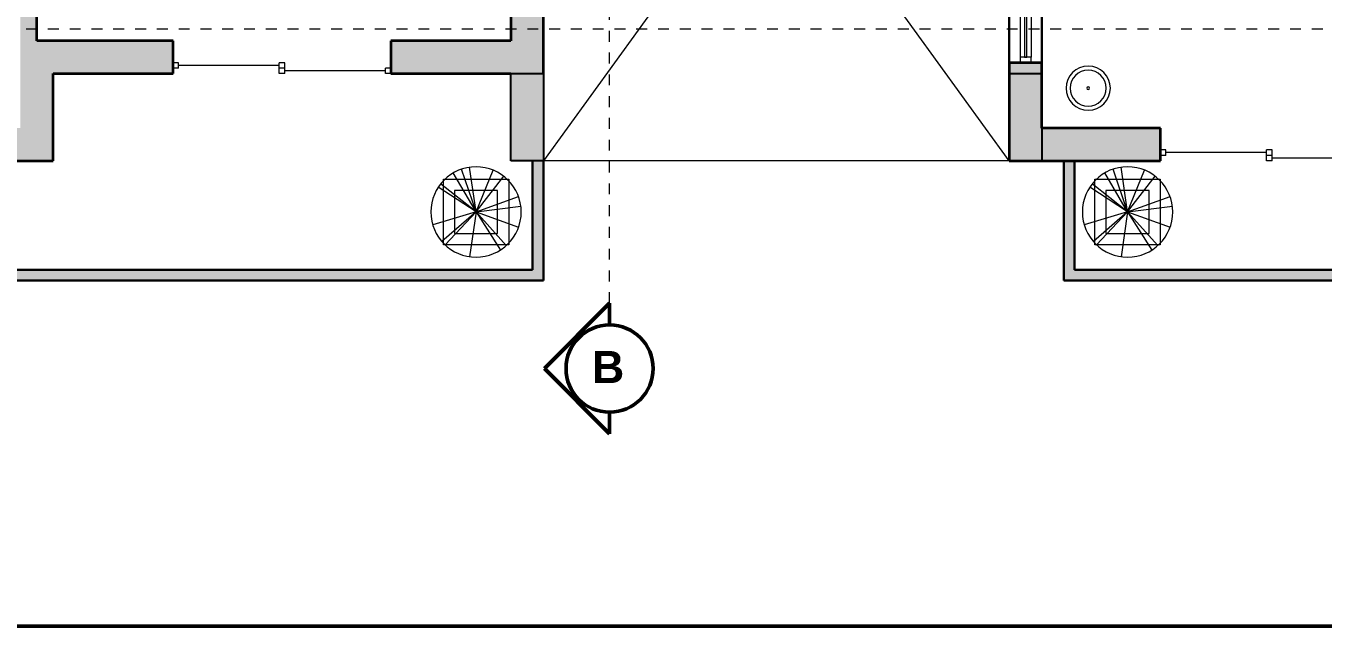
# Model space of a CAD drawing. Header units: metres. Extents: x 42 to 294, y -52 to 32.
# Drawn here: x 140.43 to 152.34, y 3.34 to 8.85 of the extents above; entities that cross this region are included whole.
import ezdxf

# ---------------------------------------------------------------- set-up
doc = ezdxf.new("R2010")
doc.units = ezdxf.units.M
doc.header["$LTSCALE"] = 0.15
doc.linetypes.add('ACAD_ISO04W100', pattern=[30, 24, -3, 0, -3])
doc.linetypes.add('Trazo punto', pattern=[0.015875, 0.00635, -0.004763, 0, -0.004763])
doc.layers.get('0').update_dxf_attribs({"lineweight": 20})
for name, color, linetype, lineweight in [('A-----SYP', 6, 'Continuous', 50), ('A-DOORSYM', 1, 'Continuous', 9), ('A-ELEVOTM', 1, 'Continuous', 9), ('A-WALL', 2, 'Continuous', 30), ('A-WALLCWM', 6, 'Continuous', 9), ('E-LITEEQM', 4, 'Continuous', 9), ('L-DETLGEM', 6, 'Continuous', 9), ('L-PLNTBEM', 3, 'Continuous', 9), ('RECUADRO', 82, 'Continuous', 50), ('S-COLSPRM', 6, 'Continuous', 9)]:
    doc.layers.add(name, color=color, linetype=linetype, lineweight=lineweight)
doc.layers.add('Hatch', color=8, linetype='Continuous')
doc.layers.add('MUROS', color=11, linetype='Continuous')
doc.styles.get("Standard").update_dxf_attribs({"font": 'arial.ttf', "height": 0.15})

# ---------------------------------------------------------------- blocks, each defined once
blk = doc.blocks.new('Deslizante-2 Paneles - 2000 x 2100mm-72-02 Primer piso')
at = {"layer": 'A-DOORSYM', "lineweight": 13}
for p, q in [((-1, 0.277), (-1, 0.227)), ((-1, 0.277), (-0.95, 0.277)), ((-0.95, 0.277), (-0.95, 0.227)), ((-0.0254, 0.277), (-0.0254, 0.227)), ((-0.0254, 0.277), (0.0254, 0.277)), ((0.0254, 0.277), (0.0254, 0.227)), ((-1, 0.227), (-0.95, 0.227)), ((-0.0254, 0.227), (-0.0254, 0.177)), ((-0.0254, 0.227), (0.0254, 0.227)), ((-0.0254, 0.227), (0.0254, 0.227)), ((-0.0254, 0.177), (0.0254, 0.177)), ((0.0254, 0.227), (0.0254, 0.177)), ((0.9492, 0.227), (0.9492, 0.177)), ((0.9492, 0.227), (1, 0.227)), ((0.9492, 0.177), (1, 0.177)), ((1, 0.227), (1, 0.177))]:
    blk.add_line(p, q, dxfattribs=at)
at = {"layer": 'A-ELEVOTM'}
for p, q in [((-0.95, 0.252), (-0.0254, 0.252)), ((0.0254, 0.202), (0.9492, 0.202))]:
    blk.add_line(p, q, dxfattribs=at)
blk = doc.blocks.new('Panel de sistema - Acristalado-48-02 Primer piso')
at = {"layer": 'A-WALLCWM'}
for p, q in [((0.45, 0.01), (-0.45, 0.01)), ((-0.45, 0.01), (-0.45, -0.01)), ((0.45, -0.01), (0.45, 0.01)), ((-0.45, -0.01), (0.45, -0.01))]:
    blk.add_line(p, q, dxfattribs=at)
blk = doc.blocks.new('Montante rectangular - Montante rectangular - 5x10 cm Aluminio-43-02 Primer piso')
at = {"layer": 'A-WALLCWM'}
for p, q in [((20.734, -6.131), (20.734, -7.031)), ((20.834, -6.131), (20.834, -7.031))]:
    blk.add_line(p, q, dxfattribs=at)
blk = doc.blocks.new('Montante rectangular - Montante rectangular - 5x10 cm Aluminio-41-02 Primer piso')
at = {"layer": 'A-WALLCWM'}
h = blk.add_hatch(dxfattribs=at)
h.set_pattern_fill('FP1_9', color=256, style=0, pattern_type=2)
h.set_pattern_definition([(225, (-0.071, 0.208), (0.25173, -0.25173), []), (225, (-0.452, 0.208), (0.25173, -0.25173), [])])
h.paths.add_polyline_path([(-0.05, 0.05), (0, 0.05), (0, -0.05), (-0.05, -0.05)], flags=0)
at = {"layer": 'A-WALLCWM', "lineweight": 13}
for p, q in [((-0.05, 0.05), (0, 0.05)), ((-0.05, -0.05), (-0.05, 0.05)), ((0, 0.05), (0, -0.05)), ((0, -0.05), (-0.05, -0.05))]:
    blk.add_line(p, q, dxfattribs=at)
blk = doc.blocks.new('Pilar rectangular hormigón - 300x800 mm-37-02 Primer piso')
at = {"layer": 'S-COLSPRM'}
for p, q in [((0.15, 0.4), (-0.15, 0.4)), ((-0.15, 0.4), (-0.15, -0.4)), ((0.15, -0.4), (0.15, 0.4)), ((-0.15, -0.4), (0.15, -0.4))]:
    blk.add_line(p, q, dxfattribs=at)
blk = doc.blocks.new('Floor Lamp _5_ - 100 watt Incandescent-92-02 Primer piso')
at = {"layer": 'E-LITEEQM'}
for radius, start, end in [(0.203, 0, 180), (0.203, 360, 180), (0.165, 360, 180), (0.203, 180, 0), (0.203, 180, 360), (0.165, 180, 360), (0.0127, 360, 180), (0.0127, 180, 360)]:
    blk.add_arc((0, 0), radius, start, end, dxfattribs=at)
blk = doc.blocks.new('Tiesto - 0600 x 0600mm-93-02 Primer piso')
at = {"layer": 'L-DETLGEM'}
for p, q in [((-0.3, -0.3), (-0.3, 0.3)), ((-0.3, 0.3), (0.3, 0.3)), ((0.3, 0.3), (0.3, -0.3)), ((-0.1984, 0.1984), (-0.1984, -0.1984)), ((0.1984, 0.1984), (-0.1984, 0.1984)), ((0.1984, -0.1984), (0.1984, 0.1984)), ((-0.1984, -0.1984), (0.1984, -0.1984)), ((0.3, -0.3), (-0.3, -0.3))]:
    blk.add_line(p, q, dxfattribs=at)
blk = doc.blocks.new('RPC Tree - Deciduous - Gray Birch - 1_5 Meter-94-02 Primer piso')
at = {"layer": 'L-PLNTBEM'}
for q in [(-0.209, 0.359), (-0.133, 0.393), (-0.059, 0.411), (0.156, 0.385), (-0.325, 0.257), (0.254, 0.328), (-0.347, 0.228), (0.39, 0.141), (-0.397, -0.119), (-0.314, -0.271), (-0.284, -0.302), (-0.059, -0.411), (0.412, 0.053), (0.224, -0.349), (0.278, -0.308), (0.391, -0.14)]:
    blk.add_line((0, 0), q, dxfattribs=at)
for start, end in [(360, 180), (180, 360)]:
    blk.add_arc((0, 0), 0.415, start, end, dxfattribs=at)
blk = doc.blocks.new('Sección - Extremo de sección-3896-02 Primer piso')
at = {"layer": 'A-----SYP'}
for p, q in [((-0.006, 0.00598), (-0.012, 0)), ((0, 0), (-0.006, 0.00598)), ((-0.012, 0), (-0.01, 0)), ((-0.002, 0), (0, 0))]:
    blk.add_line(p, q, dxfattribs=at)
blk.add_circle((-0.006, 0), 0.004, dxfattribs=at)
blk.add_arc((-0.006, 0), 0.004, 0, 180, dxfattribs=at)

msp = doc.modelspace()

# ---------------------------------------------------------------- hatches: boundary and pattern name
at = {"layer": 'Hatch', "linetype": 'ACAD_ISO04W100'}
h = msp.add_hatch(color=256, dxfattribs=at)
h.paths.add_polyline_path([(144.884, 7.612), (145.184, 7.612), (145.184, 8.412), (144.884, 8.412)])
h.paths.add_polyline_path([(149.759, 8.412), (149.459, 8.412), (149.459, 7.612), (149.759, 7.612)])
at = {"layer": 'MUROS'}
h = msp.add_hatch(color=256, dxfattribs=at)
h.paths.add_polyline_path([(145.184, 9.412), (144.884, 9.412), (144.884, 8.822), (145.184, 8.822)])
h.paths.add_polyline_path([(145.184, 8.822), (144.884, 8.822), (144.884, 8.712), (143.784, 8.712), (143.784, 8.412), (144.884, 8.412), (145.184, 8.412)])
h.paths.add_polyline_path([(151.309, 20.487), (150.309, 20.487), (150.309, 20.187), (151.309, 20.187)])
h.paths.add_polyline_path([(151.609, 21.437), (151.309, 21.437), (151.309, 20.787), (151.609, 20.787)])
h.paths.add_polyline_path([(153.984, 20.487), (151.609, 20.487), (151.609, 20.437), (151.909, 20.437), (151.909, 20.337), (153.984, 20.337)])
h.paths.add_polyline_path([(151.609, 24.112), (154.959, 24.112), (154.959, 24.012), (155.109, 24.012), (155.109, 24.112), (155.509, 24.112), (155.509, 24.262), (155.109, 24.262), (155.109, 24.362), (154.959, 24.362), (154.959, 24.337), (154.959, 24.312), (154.959, 24.262), (151.609, 24.262), (151.609, 24.387), (151.309, 24.387), (151.309, 23.437), (151.609, 23.437)])
h.paths.add_polyline_path([(151.609, 27.162), (151.309, 27.162), (151.309, 26.387), (151.609, 26.387)])
h = msp.add_hatch(color=256, dxfattribs=at)
h.paths.add_polyline_path([(140.534, 18.662), (140.609, 18.662), (140.609, 18.812), (140.534, 18.812), (140.534, 19.212), (140.384, 19.212), (140.384, 15.887), (138.384, 15.887), (138.384, 16.487), (138.234, 16.487), (138.234, 15.887), (138.134, 15.887), (138.134, 15.737), (140.384, 15.737), (140.384, 15.637), (140.534, 15.637)])
h.paths.add_polyline_path([(144.309, 18.812), (141.509, 18.812), (141.509, 18.662), (144.109, 18.662), (144.109, 17.612), (144.259, 17.612), (144.259, 18.662), (144.309, 18.662)])
h.paths.add_polyline_path([(139.584, 14.737), (138.834, 14.737), (138.834, 14.587), (139.584, 14.587)], flags=17)
h.paths.add_polyline_path([(141.784, 8.712), (140.534, 8.712), (140.534, 8.822), (140.384, 8.822), (140.384, 7.912), (140.259, 7.912), (140.259, 7.612), (140.684, 7.612), (140.684, 8.412), (141.784, 8.412)])
h.paths.add_polyline_path([(140.534, 14.837), (140.384, 14.837), (140.384, 14.737), (140.284, 14.737), (140.284, 14.587), (140.334, 14.587), (140.384, 14.587), (140.384, 13.087), (138.184, 13.087), (138.184, 14.437), (138.034, 14.437), (138.034, 13.087), (137.284, 13.087), (137.284, 12.937), (137.384, 12.937), (137.384, 12.337), (137.534, 12.337), (137.534, 12.937), (140.384, 12.937), (140.384, 8.822), (140.534, 8.822), (140.534, 10.34), (140.534, 11.445)])
h = msp.add_hatch(color=256, dxfattribs=at)
h.paths.add_polyline_path([(150.847, 7.912), (149.759, 7.912), (149.759, 7.612), (150.847, 7.612)])
h.paths.add_polyline_path([(149.759, 8.512), (149.459, 8.512), (149.459, 8.412), (149.759, 8.412)])
h.paths.add_polyline_path([(161.484, 7.612), (161.384, 7.612), (161.384, 6.612), (150.059, 6.612), (150.059, 7.612), (149.959, 7.612), (149.959, 6.512), (161.484, 6.512)])
h.paths.add_polyline_path([(154.159, 12.912), (155.934, 12.912), (155.934, 12.312), (156.084, 12.312), (156.084, 13.912), (156.334, 13.912), (156.334, 14.062), (156.084, 14.062), (156.084, 14.962), (155.934, 14.962), (155.934, 13.062), (154.009, 13.062), (154.009, 11.511), (154.009, 10.406), (154.009, 8.822), (154.159, 8.822)])
msp.add_hatch(color=256, dxfattribs=at).paths.add_polyline_path([(145.184, 7.612), (145.084, 7.612), (145.084, 6.612), (131.984, 6.612), (131.984, 7.611), (131.884, 7.611), (131.884, 6.512), (145.184, 6.512)])

# ---------------------------------------------------------------- linework, layer by layer
for p, q in [((149.459, 7.612), (145.184, 13.512)), ((149.459, 13.512), (145.184, 7.612)), ((149.459, 7.612), (145.184, 7.612))]:
    msp.add_line(p, q)
at = {"layer": 'A-----SYP', "linetype": 'Trazo punto', "lineweight": 15}
for p, q in [((145.791, 6.105), (145.791, 28.286)), ((131.236, 8.822), (164.402, 8.822))]:
    msp.add_line(p, q, dxfattribs=at)
at = {"layer": 'A-WALL'}
for p, q in [((149.459, 8.512), (149.459, 13.012)), ((149.759, 13.012), (149.759, 8.512)), ((145.084, 6.612), (145.084, 7.612)), ((145.184, 7.612), (145.184, 6.512)), ((149.959, 6.512), (149.959, 7.612)), ((150.059, 7.612), (150.059, 6.612)), ((131.984, 6.612), (145.084, 6.612)), ((150.059, 6.612), (161.384, 6.612)), ((145.184, 6.512), (131.884, 6.512)), ((161.484, 6.512), (149.959, 6.512))]:
    msp.add_line(p, q, dxfattribs=at)
at = {"layer": 'A-WALL', "lineweight": 35}
for p, q in [((140.534, 8.712), (140.534, 10.34)), ((144.884, 9.412), (144.884, 8.712)), ((145.184, 8.412), (145.184, 9.412)), ((141.784, 8.712), (140.534, 8.712)), ((141.784, 8.412), (141.784, 8.712)), ((144.884, 8.712), (143.784, 8.712)), ((143.784, 8.712), (143.784, 8.412)), ((149.759, 8.512), (149.459, 8.512)), ((149.459, 8.512), (149.459, 7.612)), ((149.759, 7.912), (149.759, 8.512)), ((140.684, 7.612), (140.684, 8.412)), ((140.684, 8.412), (141.784, 8.412)), ((143.784, 8.412), (144.884, 8.412)), ((150.847, 7.912), (149.759, 7.912)), ((150.847, 7.612), (150.847, 7.912)), ((140.259, 7.612), (140.684, 7.612)), ((149.459, 7.612), (150.847, 7.612))]:
    msp.add_line(p, q, dxfattribs=at)
at = {"layer": 'Hatch'}
for p, q in [((144.884, 7.612), (144.884, 8.412)), ((144.884, 8.412), (145.184, 8.412)), ((145.184, 8.412), (145.184, 7.612)), ((149.459, 7.612), (149.459, 8.412)), ((149.459, 8.412), (149.759, 8.412)), ((149.759, 8.412), (149.759, 7.612)), ((145.184, 7.612), (144.884, 7.612)), ((149.759, 7.612), (149.459, 7.612))]:
    msp.add_line(p, q, dxfattribs=at)
at = {"layer": 'RECUADRO', "ltscale": 0.1}
for p, q in [((167.791, 3.341), (125.791, 3.341)), ((125.791, 3.341), (167.791, 3.341))]:
    msp.add_line(p, q, dxfattribs=at)

# ---------------------------------------------------------------- block references
at = {"layer": 'A-----SYP', "xscale": 99.99999999999993, "yscale": 99.99999999999993, "zscale": 99.99999999999993, "rotation": 90}
msp.add_blockref('Sección - Extremo de sección-3896-02 Primer piso', (145.791, 6.305), dxfattribs=at)
at = {"layer": 'A-DOORSYM', "rotation": 180}
for p in [(142.784, 8.689), (151.847, 7.889)]:
    msp.add_blockref('Deslizante-2 Paneles - 2000 x 2100mm-72-02 Primer piso', p, dxfattribs=at)
at = {"layer": 'A-WALLCWM'}
msp.add_blockref('Montante rectangular - Montante rectangular - 5x10 cm Aluminio-43-02 Primer piso', (128.825, 15.593), dxfattribs=at)
at = {"layer": 'A-WALLCWM', "rotation": 269.9999999999999}
msp.add_blockref('Panel de sistema - Acristalado-48-02 Primer piso', (149.609, 9.012), dxfattribs=at)
at = {"layer": 'A-WALLCWM', "extrusion": (0, 0, -1), "rotation": 270.0000000000001}
msp.add_blockref('Montante rectangular - Montante rectangular - 5x10 cm Aluminio-41-02 Primer piso', (-149.609, 8.512), dxfattribs=at)
at = {"layer": 'E-LITEEQM'}
msp.add_blockref('Floor Lamp _5_ - 100 watt Incandescent-92-02 Primer piso', (150.184, 8.279), dxfattribs=at)
at = {"layer": 'L-DETLGEM'}
for p in [(144.565, 7.142), (150.545, 7.142)]:
    msp.add_blockref('Tiesto - 0600 x 0600mm-93-02 Primer piso', p, dxfattribs=at)
at = {"layer": 'L-PLNTBEM'}
for p in [(144.565, 7.142), (150.545, 7.142)]:
    msp.add_blockref('RPC Tree - Deciduous - Gray Birch - 1_5 Meter-94-02 Primer piso', p, dxfattribs=at)
at = {"layer": 'S-COLSPRM'}
msp.add_blockref('Pilar rectangular hormigón - 300x800 mm-37-02 Primer piso', (145.034, 8.012), dxfattribs=at)

# ---------------------------------------------------------------- next in the draw order: texts
at = {"layer": 'A-----SYP', "insert": (145.777, 5.866), "char_height": 0.29506, "width": 0.162, "attachment_point": 2, "line_spacing_factor": 0.938532, "bg_fill": 3, "box_fill_scale": 1.25, "bg_fill_color": 0, "bg_fill_transparency": 0}
msp.add_mtext('{\\fArial|b1|i0|c0|p34;B}', dxfattribs=at)

doc.saveas('drawing.dxf')
